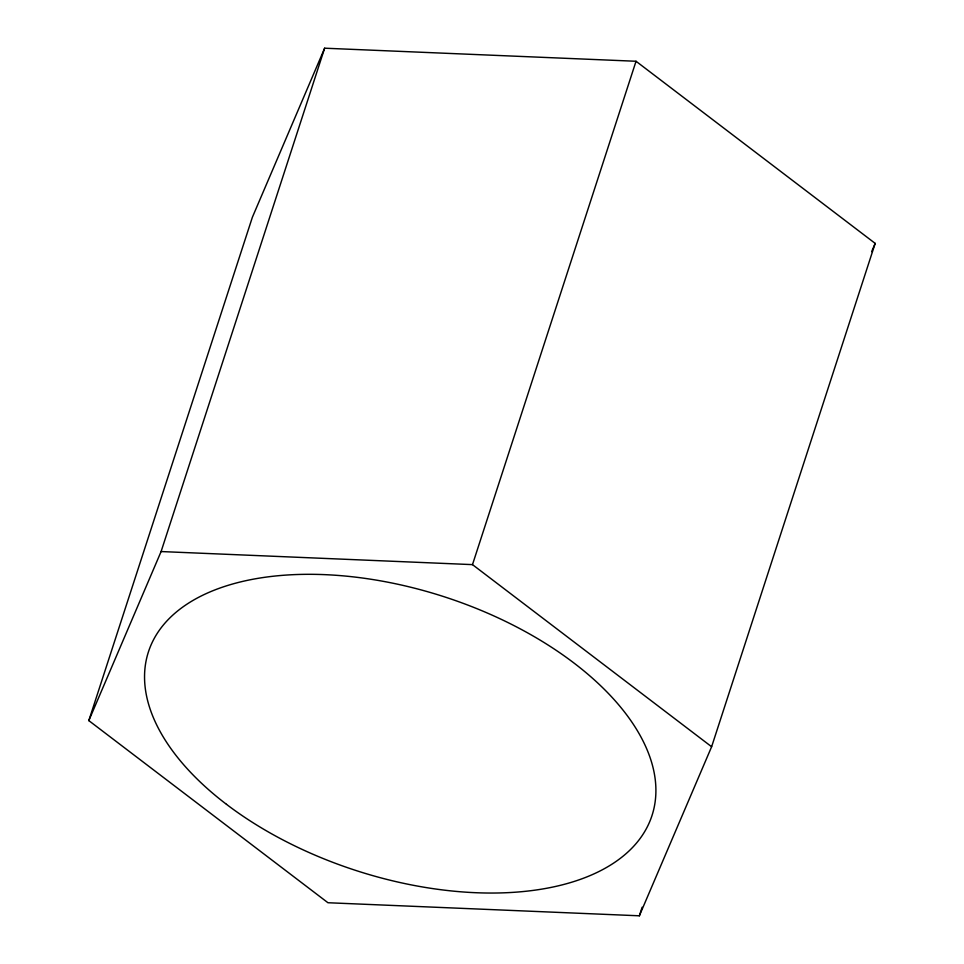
<?xml version="1.0" encoding="UTF-8"?>
<svg xmlns="http://www.w3.org/2000/svg" width="964" height="964" viewBox="0 0 964 964"><rect width="100%" height="100%" fill="white"/><g stroke="black" fill="none" stroke-linecap="round" stroke-linejoin="round"><path stroke-width="1.45" d="M88.821 720.614L252.375 217.262L324.639 48.2L636.035 61.262L875.179 243.386L711.625 746.739L639.361 915.8L327.965 902.738L88.821 720.614L161.096 551.553L324.639 48.2M711.625 746.739L472.493 564.627L636.035 61.262M639.361 915.8L642.144 907.22M871.649 251.64L875.179 243.386M161.096 551.553L472.493 564.627M226.48 804.325A264.751 143.805 18 0 0 649.543 822.075A264.751 143.805 18 0 0 324.651 574.64A264.751 143.805 18 0 0 226.48 804.325"/></g></svg>
